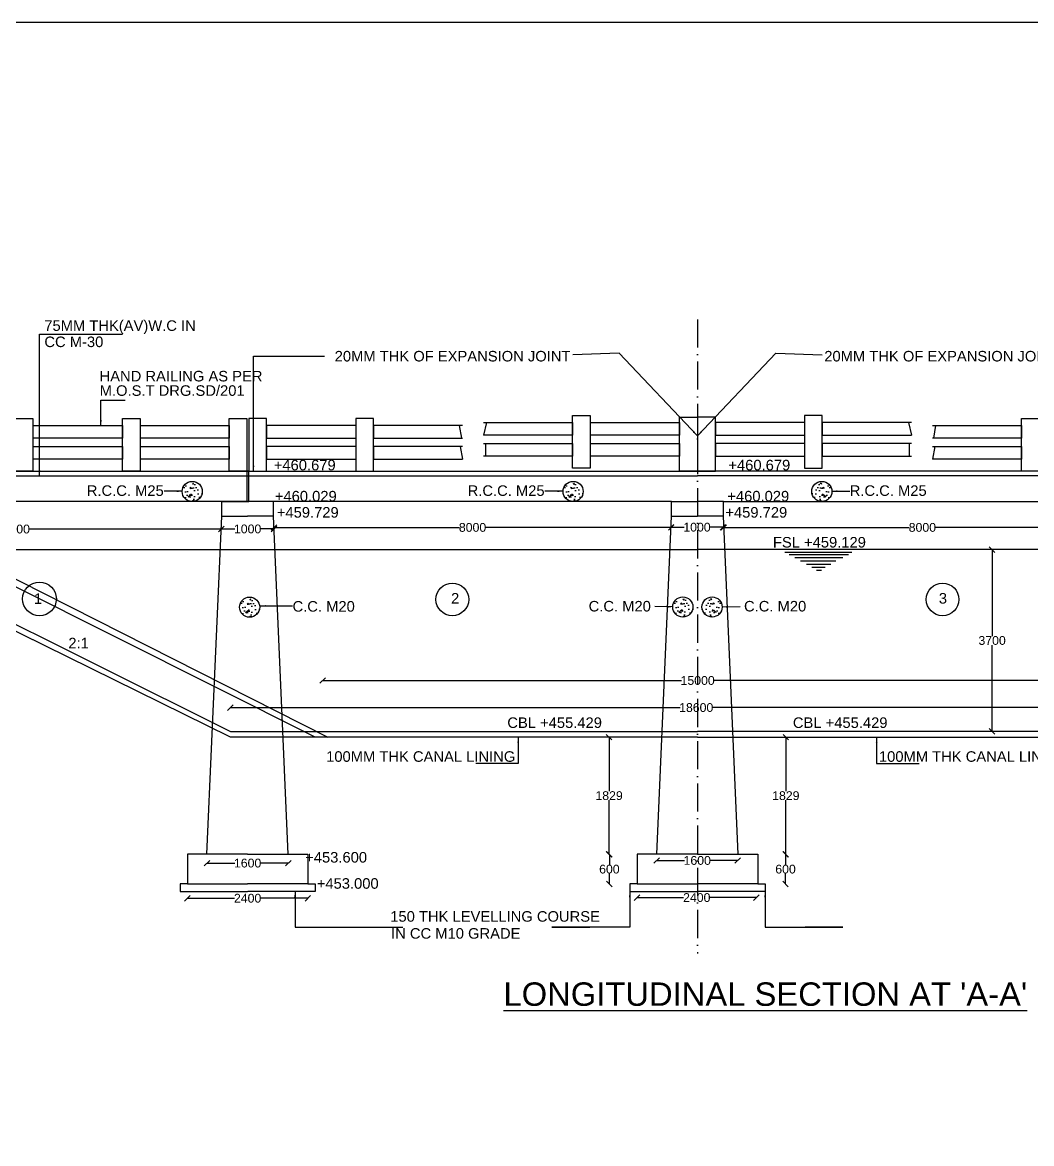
# Model space of a CAD drawing. Header units: millimetres. Extents: x 5124 to 3334266, y 2311 to 45966843.
# Drawn here: x 3279236 to 3296456, y 45947705 to 45966843 of the extents above; entities that cross this region are included whole.
import ezdxf

# ---------------------------------------------------------------- set-up
doc = ezdxf.new("R2010")
doc.units = ezdxf.units.MM
doc.header["$MEASUREMENT"] = 0
doc.linetypes.add('ACAD_ISO10W100', pattern=[18, 12, -3, 0, -3])
for name, color, linetype in [('DIMENSION', 7, 'Continuous'), ('DRAWING', 7, 'Continuous'), ('TEXT', 7, 'Continuous')]:
    doc.layers.add(name, color=color, linetype=linetype)
doc.styles.get("Standard").update_dxf_attribs({"font": 'arial.ttf', "height": 150})
doc.dimstyles.get("Standard").update_dxf_attribs({"dimtxt": 200, "dimasz": 110, "dimexe": 0.18, "dimexo": 0.0625, "dimgap": 0.09, "dimtad": 0, "dimtih": 1, "dimtoh": 1, "dimdec": 0, "dimzin": 0, "dimdsep": 46, "dimtxsty": 'Standard', "dimblk": 'OBLIQUE', "dimcen": 0.09, "dimse1": 1, "dimse2": 1, "dimadec": 0, "dimazin": 0, "dimtfac": 1, "dimtdec": 0, "dimtofl": 0, "dimtmove": 0, "dimatfit": 3, "dimfxl": 1, "dimtolj": 1, "dimtzin": 0, "dimarcsym": 0})

# ---------------------------------------------------------------- blocks, each defined once
blk = doc.blocks.new('_Oblique')
at = {"color": 0, "linetype": 'ByBlock', "lineweight": -2}
blk.add_line((-0.5, -0.5), (0.5, 0.5), dxfattribs=at)
blk = doc.blocks.new('*D30')
at = {"layer": 'Defpoints', "color": 0}
for p in [(3275862, 45958191), (3282629, 45958194), (3282629, 45958194)]:
    blk.add_point(p, dxfattribs=at)
at = {"layer": 'DRAWING', "color": 0, "lineweight": -2}
for p, q in [((3275862, 45958194), (3278907, 45958194)), ((3282629, 45958194), (3279355, 45958194))]:
    blk.add_line(p, q, dxfattribs=at)
at = {"layer": 'DRAWING', "color": 0, "lineweight": -2, "xscale": 95, "yscale": 95, "zscale": 95, "rotation": 180}
blk.add_blockref('_Oblique', (3275862, 45958194), dxfattribs=at)
at = {"layer": 'DRAWING', "color": 0, "lineweight": -2, "xscale": 95, "yscale": 95, "zscale": 95}
blk.add_blockref('_Oblique', (3282629, 45958194), dxfattribs=at)
at = {"layer": 'DRAWING', "color": 0, "insert": (3279131, 45958194), "char_height": 150, "attachment_point": 5}
blk.add_mtext('\\A1;8000', dxfattribs=at)
blk = doc.blocks.new('*D31')
at = {"layer": 'Defpoints', "color": 0}
for p in [(3282629, 45958194), (3283528, 45958196), (3283528, 45958194)]:
    blk.add_point(p, dxfattribs=at)
at = {"layer": 'DRAWING', "color": 0, "lineweight": -2}
for p, q in [((3282629, 45958196), (3282862, 45958196)), ((3283528, 45958196), (3283295, 45958196))]:
    blk.add_line(p, q, dxfattribs=at)
at = {"layer": 'DRAWING', "color": 0, "lineweight": -2, "xscale": 95, "yscale": 95, "zscale": 95, "rotation": 180}
blk.add_blockref('_Oblique', (3282629, 45958196), dxfattribs=at)
at = {"layer": 'DRAWING', "color": 0, "lineweight": -2, "xscale": 95, "yscale": 95, "zscale": 95}
blk.add_blockref('_Oblique', (3283528, 45958196), dxfattribs=at)
at = {"layer": 'DRAWING', "color": 0, "insert": (3283079, 45958196), "char_height": 150, "attachment_point": 5}
blk.add_mtext('\\A1;1000', dxfattribs=at)
blk = doc.blocks.new('*D32')
at = {"layer": 'Defpoints', "color": 0}
for p in [(3283528, 45958194), (3290306, 45958253), (3290306, 45958222)]:
    blk.add_point(p, dxfattribs=at)
at = {"layer": 'DRAWING', "color": 0, "lineweight": -2}
for p, q in [((3283528, 45958222), (3286693, 45958222)), ((3290306, 45958222), (3287141, 45958222))]:
    blk.add_line(p, q, dxfattribs=at)
at = {"layer": 'DRAWING', "color": 0, "lineweight": -2, "xscale": 95, "yscale": 95, "zscale": 95, "rotation": 180}
blk.add_blockref('_Oblique', (3283528, 45958222), dxfattribs=at)
at = {"layer": 'DRAWING', "color": 0, "lineweight": -2, "xscale": 95, "yscale": 95, "zscale": 95}
blk.add_blockref('_Oblique', (3290306, 45958222), dxfattribs=at)
at = {"layer": 'DRAWING', "color": 0, "insert": (3286917, 45958222), "char_height": 150, "attachment_point": 5}
blk.add_mtext('\\A1;8000', dxfattribs=at)
blk = doc.blocks.new('*D36')
at = {"layer": 'Defpoints', "color": 0}
for p in [(3282386, 45952642), (3283772, 45952642), (3283772, 45952492)]:
    blk.add_point(p, dxfattribs=at)
at = {"layer": 'DIMENSION', "color": 0, "lineweight": -2}
for p, q in [((3282386, 45952492), (3282862, 45952492)), ((3283772, 45952492), (3283295, 45952492))]:
    blk.add_line(p, q, dxfattribs=at)
at = {"layer": 'DIMENSION', "color": 0, "lineweight": -2, "xscale": 95, "yscale": 95, "zscale": 95, "rotation": 180}
blk.add_blockref('_Oblique', (3282386, 45952492), dxfattribs=at)
at = {"layer": 'DIMENSION', "color": 0, "lineweight": -2, "xscale": 95, "yscale": 95, "zscale": 95}
blk.add_blockref('_Oblique', (3283772, 45952492), dxfattribs=at)
at = {"layer": 'DIMENSION', "color": 0, "insert": (3283079, 45952492), "char_height": 150, "attachment_point": 5}
blk.add_mtext('\\A1;1600', dxfattribs=at)
blk = doc.blocks.new('*D37')
at = {"layer": 'Defpoints', "color": 0}
for p in [(3282051, 45952136), (3284106, 45952136), (3284106, 45951892)]:
    blk.add_point(p, dxfattribs=at)
at = {"layer": 'DIMENSION', "color": 0, "lineweight": -2}
for p, q in [((3282051, 45951892), (3282854, 45951892)), ((3284106, 45951892), (3283304, 45951892))]:
    blk.add_line(p, q, dxfattribs=at)
at = {"layer": 'DIMENSION', "color": 0, "lineweight": -2, "xscale": 95, "yscale": 95, "zscale": 95, "rotation": 180}
blk.add_blockref('_Oblique', (3282051, 45951892), dxfattribs=at)
at = {"layer": 'DIMENSION', "color": 0, "lineweight": -2, "xscale": 95, "yscale": 95, "zscale": 95}
blk.add_blockref('_Oblique', (3284106, 45951892), dxfattribs=at)
at = {"layer": 'DIMENSION', "color": 0, "insert": (3283079, 45951892), "char_height": 150, "attachment_point": 5}
blk.add_mtext('\\A1;2400', dxfattribs=at)
blk = doc.blocks.new('*D38')
at = {"layer": 'Defpoints', "color": 0}
for p in [(3289252, 45952642), (3289725, 45952642), (3289600, 45952136)]:
    blk.add_point(p, dxfattribs=at)
at = {"layer": 'DIMENSION', "color": 0, "lineweight": -2}
for p, q in [((3289252, 45952642), (3289252, 45952466)), ((3289252, 45952136), (3289252, 45952313))]:
    blk.add_line(p, q, dxfattribs=at)
at = {"layer": 'DIMENSION', "color": 0, "lineweight": -2, "xscale": 95, "yscale": 95, "zscale": 95}
for p, rotation in [((3289252, 45952642), 90), ((3289252, 45952136), 270)]:
    blk.add_blockref('_Oblique', p, dxfattribs=dict(at, rotation=rotation))
at = {"layer": 'DIMENSION', "color": 0, "insert": (3289252, 45952389), "char_height": 150, "attachment_point": 5}
blk.add_mtext('\\A1;600', dxfattribs=at)
blk = doc.blocks.new('*D39')
at = {"layer": 'Defpoints', "color": 0}
for p in [(3289247, 45954643), (3289725, 45954643), (3289725, 45952642)]:
    blk.add_point(p, dxfattribs=at)
at = {"layer": 'DIMENSION', "color": 0, "lineweight": -2}
for p, q in [((3289247, 45954643), (3289247, 45953719)), ((3289247, 45952642), (3289247, 45953566))]:
    blk.add_line(p, q, dxfattribs=at)
at = {"layer": 'DIMENSION', "color": 0, "lineweight": -2, "xscale": 95, "yscale": 95, "zscale": 95}
for p, rotation in [((3289247, 45954643), 90), ((3289247, 45952642), 270)]:
    blk.add_blockref('_Oblique', p, dxfattribs=dict(at, rotation=rotation))
at = {"layer": 'DIMENSION', "color": 0, "insert": (3289247, 45953643), "char_height": 150, "attachment_point": 5}
blk.add_mtext('\\A1;1829', dxfattribs=at)
blk = doc.blocks.new('*D40')
at = {"layer": 'Defpoints', "color": 0}
for p in [(3290060, 45952642), (3291442, 45952631), (3291442, 45952537)]:
    blk.add_point(p, dxfattribs=at)
at = {"layer": 'DIMENSION', "color": 0, "lineweight": -2}
for p, q in [((3290060, 45952537), (3290535, 45952537)), ((3291442, 45952537), (3290968, 45952537))]:
    blk.add_line(p, q, dxfattribs=at)
at = {"layer": 'DIMENSION', "color": 0, "lineweight": -2, "xscale": 95, "yscale": 95, "zscale": 95, "rotation": 180}
blk.add_blockref('_Oblique', (3290060, 45952537), dxfattribs=at)
at = {"layer": 'DIMENSION', "color": 0, "lineweight": -2, "xscale": 95, "yscale": 95, "zscale": 95}
blk.add_blockref('_Oblique', (3291442, 45952537), dxfattribs=at)
at = {"layer": 'DIMENSION', "color": 0, "insert": (3290751, 45952537), "char_height": 150, "attachment_point": 5}
blk.add_mtext('\\A1;1600', dxfattribs=at)
blk = doc.blocks.new('*D41')
at = {"layer": 'Defpoints', "color": 0}
for p in [(3289725, 45952136), (3291760, 45952136), (3291760, 45951903)]:
    blk.add_point(p, dxfattribs=at)
at = {"layer": 'DIMENSION', "color": 0, "lineweight": -2}
for p, q in [((3289725, 45951903), (3290518, 45951903)), ((3291760, 45951903), (3290968, 45951903))]:
    blk.add_line(p, q, dxfattribs=at)
at = {"layer": 'DIMENSION', "color": 0, "lineweight": -2, "xscale": 95, "yscale": 95, "zscale": 95, "rotation": 180}
blk.add_blockref('_Oblique', (3289725, 45951903), dxfattribs=at)
at = {"layer": 'DIMENSION', "color": 0, "lineweight": -2, "xscale": 95, "yscale": 95, "zscale": 95}
blk.add_blockref('_Oblique', (3291760, 45951903), dxfattribs=at)
at = {"layer": 'DIMENSION', "color": 0, "insert": (3290743, 45951903), "char_height": 150, "attachment_point": 5}
blk.add_mtext('\\A1;2400', dxfattribs=at)
blk = doc.blocks.new('*D42')
at = {"layer": 'Defpoints', "color": 0}
for p in [(3298685, 45955147), (3282784, 45954740), (3298685, 45954723)]:
    blk.add_point(p, dxfattribs=at)
at = {"layer": 'DIMENSION', "color": 0, "lineweight": -2}
for p, q in [((3282784, 45955147), (3290459, 45955147)), ((3298685, 45955147), (3291009, 45955147))]:
    blk.add_line(p, q, dxfattribs=at)
at = {"layer": 'DIMENSION', "color": 0, "lineweight": -2, "xscale": 95, "yscale": 95, "zscale": 95, "rotation": 180}
blk.add_blockref('_Oblique', (3282784, 45955147), dxfattribs=at)
at = {"layer": 'DIMENSION', "color": 0, "lineweight": -2, "xscale": 95, "yscale": 95, "zscale": 95}
blk.add_blockref('_Oblique', (3298685, 45955147), dxfattribs=at)
at = {"layer": 'DIMENSION', "color": 0, "insert": (3290734, 45955147), "char_height": 150, "attachment_point": 5}
blk.add_mtext('\\A1;18600', dxfattribs=at)
blk = doc.blocks.new('*D43')
at = {"layer": 'Defpoints', "color": 0}
for p in [(3284361, 45955568), (3297155, 45955612), (3297155, 45955609)]:
    blk.add_point(p, dxfattribs=at)
at = {"layer": 'DIMENSION', "color": 0, "lineweight": -2}
for p, q in [((3284361, 45955609), (3290483, 45955609)), ((3297155, 45955609), (3291033, 45955609))]:
    blk.add_line(p, q, dxfattribs=at)
at = {"layer": 'DIMENSION', "color": 0, "lineweight": -2, "xscale": 95, "yscale": 95, "zscale": 95, "rotation": 180}
blk.add_blockref('_Oblique', (3284361, 45955609), dxfattribs=at)
at = {"layer": 'DIMENSION', "color": 0, "lineweight": -2, "xscale": 95, "yscale": 95, "zscale": 95}
blk.add_blockref('_Oblique', (3297155, 45955609), dxfattribs=at)
at = {"layer": 'DIMENSION', "color": 0, "insert": (3290758, 45955609), "char_height": 150, "attachment_point": 5}
blk.add_mtext('\\A1;15000', dxfattribs=at)
blk = doc.blocks.new('*D44')
at = {"layer": 'Defpoints', "color": 0}
for p in [(3290306, 45958222), (3291188, 45958226), (3291188, 45958222)]:
    blk.add_point(p, dxfattribs=at)
at = {"layer": 'DIMENSION', "color": 0, "lineweight": -2}
for p, q in [((3290306, 45958226), (3290530, 45958226)), ((3291188, 45958226), (3290964, 45958226))]:
    blk.add_line(p, q, dxfattribs=at)
at = {"layer": 'DIMENSION', "color": 0, "lineweight": -2, "xscale": 95, "yscale": 95, "zscale": 95, "rotation": 180}
blk.add_blockref('_Oblique', (3290306, 45958226), dxfattribs=at)
at = {"layer": 'DIMENSION', "color": 0, "lineweight": -2, "xscale": 95, "yscale": 95, "zscale": 95}
blk.add_blockref('_Oblique', (3291188, 45958226), dxfattribs=at)
at = {"layer": 'DIMENSION', "color": 0, "insert": (3290747, 45958226), "char_height": 150, "attachment_point": 5}
blk.add_mtext('\\A1;1000', dxfattribs=at)
blk = doc.blocks.new('*D56')
at = {"layer": 'Defpoints', "color": 0}
for p in [(3291204, 45958253), (3291204, 45958222), (3297982, 45958194)]:
    blk.add_point(p, dxfattribs=at)
at = {"layer": 'DRAWING', "color": 0, "lineweight": -2}
for p, q in [((3291204, 45958222), (3294369, 45958222)), ((3297982, 45958222), (3294817, 45958222))]:
    blk.add_line(p, q, dxfattribs=at)
at = {"layer": 'DRAWING', "color": 0, "lineweight": -2, "xscale": 95, "yscale": 95, "zscale": 95, "rotation": 180}
blk.add_blockref('_Oblique', (3291204, 45958222), dxfattribs=at)
at = {"layer": 'DRAWING', "color": 0, "lineweight": -2, "xscale": 95, "yscale": 95, "zscale": 95}
blk.add_blockref('_Oblique', (3297982, 45958222), dxfattribs=at)
at = {"layer": 'DRAWING', "color": 0, "insert": (3294593, 45958222), "char_height": 150, "attachment_point": 5}
blk.add_mtext('\\A1;8000', dxfattribs=at)
blk = doc.blocks.new('*D61')
at = {"layer": 'Defpoints', "color": 0}
for p in [(3291785, 45952642), (3292258, 45952642), (3291910, 45952136)]:
    blk.add_point(p, dxfattribs=at)
at = {"layer": 'DIMENSION', "color": 0, "lineweight": -2}
for p, q in [((3292258, 45952642), (3292258, 45952466)), ((3292258, 45952136), (3292258, 45952313))]:
    blk.add_line(p, q, dxfattribs=at)
at = {"layer": 'DIMENSION', "color": 0, "lineweight": -2, "xscale": 95, "yscale": 95, "zscale": 95}
for p, rotation in [((3292258, 45952642), 90), ((3292258, 45952136), 270)]:
    blk.add_blockref('_Oblique', p, dxfattribs=dict(at, rotation=rotation))
at = {"layer": 'DIMENSION', "color": 0, "insert": (3292258, 45952389), "char_height": 150, "attachment_point": 5}
blk.add_mtext('\\A1;600', dxfattribs=at)
blk = doc.blocks.new('*D62')
at = {"layer": 'Defpoints', "color": 0}
for p in [(3289725, 45954643), (3292263, 45954643), (3291785, 45952642)]:
    blk.add_point(p, dxfattribs=at)
at = {"layer": 'DIMENSION', "color": 0, "lineweight": -2}
for p, q in [((3292263, 45954643), (3292263, 45953719)), ((3292263, 45952642), (3292263, 45953566))]:
    blk.add_line(p, q, dxfattribs=at)
at = {"layer": 'DIMENSION', "color": 0, "lineweight": -2, "xscale": 95, "yscale": 95, "zscale": 95}
for p, rotation in [((3292263, 45954643), 90), ((3292263, 45952642), 270)]:
    blk.add_blockref('_Oblique', p, dxfattribs=dict(at, rotation=rotation))
at = {"layer": 'DIMENSION', "color": 0, "insert": (3292263, 45953643), "char_height": 150, "attachment_point": 5}
blk.add_mtext('\\A1;1829', dxfattribs=at)
blk = doc.blocks.new('*D72')
at = {"layer": 'Defpoints', "color": 0}
for p in [(3295772, 45957843), (3295783, 45957843), (3295354, 45954740)]:
    blk.add_point(p, dxfattribs=at)
at = {"layer": 'DIMENSION', "color": 0, "lineweight": -2}
for p, q in [((3295783, 45957843), (3295783, 45956368)), ((3295783, 45954740), (3295783, 45956215))]:
    blk.add_line(p, q, dxfattribs=at)
at = {"layer": 'DIMENSION', "color": 0, "lineweight": -2, "xscale": 95, "yscale": 95, "zscale": 95}
for p, rotation in [((3295783, 45957843), 90), ((3295783, 45954740), 270)]:
    blk.add_blockref('_Oblique', p, dxfattribs=dict(at, rotation=rotation))
at = {"layer": 'DIMENSION', "color": 0, "insert": (3295783, 45956292), "char_height": 150, "attachment_point": 5}
blk.add_mtext('\\A1;3700', dxfattribs=at)

msp = doc.modelspace()

# ---------------------------------------------------------------- hatches: boundary and pattern name
at = {"layer": 'DRAWING'}
h = msp.add_hatch(dxfattribs=at)
h.set_pattern_fill('AR-CONC', color=256, scale=30)
h.set_pattern_definition([(50, (160631.27, 3612.44), (215.1780548, -18.8256405), [22.5, -247.5]), (355, (160631.27, 3612.44), (-41.6254001, 225.6576401), [18, -198]), (100.45144446, (160649.2, 3610.87), (173.552654, 206.8319973), [19.1220576, -210.3426336]), (46.1842, (160631.27, 3672.44), (320.1723992, -49.6557842), [33.75, -371.25]), (96.6356355, (160657.95, 3668.3), (280.3985837, 292.2355802), [28.6831026, -315.514128]), (351.184164, (160631.27, 3672.44), (280.3985835, 292.23558), [27, -297.0000003]), (21, (160661.27, 3657.44), (179.07211564, -120.7856672), [22.5, -247.5]), (326, (160661.27, 3657.44), (72.9945996, 217.5450135), [18, -198]), (71.45144474, (160676.19, 3647.37), (252.066713, 96.7593458), [19.122057, -210.3426336]), (37.5, (160631.27, 3612.44), (3.6479566, 99.86815615), [0, -195.6, 0, -201, 0, -198.75]), (7.5, (160631.27, 3612.44), (78.92086123, 118.32351356), [0, -114.6, 0, -191.1, 0, -75.75]), (327.5, (160564.37, 3612.44), (160.14673085, -6.76646152), [0, -75, 0, -234, 0, -310.5]), (317.5, (160534.37, 3612.44), (174.9558508, 30.0314947), [0, -97.5, 0, -155.4, 0, -220.5])])
h.paths.add_polyline_path([(3282305.8, 45958837.2, 1), (3281961.8, 45958837.2, 1)])
h = msp.add_hatch(dxfattribs=at)
h.set_pattern_fill('AR-CONC', color=256, scale=30)
h.set_pattern_definition([(50, (167130.1, 3612.44), (215.1780548, -18.8256405), [22.5, -247.5]), (355, (167130.1, 3612.44), (-41.6254001, 225.6576401), [18, -198]), (100.45144446, (167148.03, 3610.87), (173.552654, 206.8319973), [19.1220576, -210.3426336]), (46.1842, (167130.1, 3672.44), (320.1723992, -49.6557842), [33.75, -371.25]), (96.6356355, (167156.78, 3668.3), (280.3985837, 292.2355802), [28.6831026, -315.514128]), (351.184164, (167130.1, 3672.44), (280.3985835, 292.23558), [27, -297.0000003]), (21, (167160.1, 3657.44), (179.07211564, -120.7856672), [22.5, -247.5]), (326, (167160.1, 3657.44), (72.9945996, 217.5450135), [18, -198]), (71.45144474, (167175.02, 3647.37), (252.066713, 96.7593458), [19.122057, -210.3426336]), (37.5, (167130.096, 3612.44), (3.6479566, 99.86815615), [0, -195.6, 0, -201, 0, -198.75]), (7.5, (167130.1, 3612.44), (78.92086123, 118.32351356), [0, -114.6, 0, -191.1, 0, -75.75]), (327.5, (167063.196, 3612.44), (160.14673085, -6.76646152), [0, -75, 0, -234, 0, -310.5]), (317.5, (167033.2, 3612.44), (174.9558508, 30.0314947), [0, -97.5, 0, -155.4, 0, -220.5])])
h.paths.add_polyline_path([(3288804.6, 45958837.2, 1), (3288460.7, 45958837.2, 1)])
h = msp.add_hatch(dxfattribs=at)
h.set_pattern_fill('AR-CONC', color=256, scale=30)
h.set_pattern_definition([(130, (6414379.86, 3612.44), (-215.1780548, -18.8256405), [22.5, -247.5]), (185, (6414379.86, 3612.44), (41.6254001, 225.6576401), [18, -198]), (79.54855554, (6414361.93, 3610.87), (-173.552654, 206.8319973), [19.1220576, -210.3426336]), (133.8158, (6414379.86, 3672.44), (-320.1723992, -49.6557842), [33.75, -371.25]), (83.3643645, (6414353.18, 3668.3), (-280.3985837, 292.2355802), [28.6831026, -315.514128]), (188.815836, (6414379.86, 3672.44), (-280.3985835, 292.23558), [27, -297.0000003]), (159, (6414349.86, 3657.44), (-179.07211564, -120.7856672), [22.5, -247.5]), (214, (6414349.86, 3657.44), (-72.9945996, 217.5450135), [18, -198]), (108.54855526, (6414334.94, 3647.37), (-252.066713, 96.7593458), [19.122057, -210.3426336]), (142.5, (6414379.86, 3612.44), (-3.6479566, 99.86815615), [0, -195.6, 0, -201, 0, -198.75]), (172.5, (6414379.86, 3612.44), (-78.92086123, 118.32351356), [0, -114.6, 0, -191.1, 0, -75.75]), (212.5, (6414446.76, 3612.44), (-160.14673085, -6.76646152), [0, -75, 0, -234, 0, -310.5]), (222.5, (6414476.76, 3612.44), (-174.9558508, 30.0314947), [0, -97.5, 0, -155.4, 0, -220.5])])
h.paths.add_polyline_path([(3293049.3, 45958837.2, 1), (3292705.3, 45958837.2, 1)])
h = msp.add_hatch(dxfattribs=at)
h.set_pattern_fill('AR-CONC', color=256, scale=30)
h.set_pattern_definition([(50, (161610.48, 1636.45), (215.1780548, -18.8256405), [22.5, -247.5]), (355, (161610.48, 1636.45), (-41.6254001, 225.6576401), [18, -198]), (100.45144446, (161628.41, 1634.88), (173.552654, 206.8319973), [19.1220576, -210.3426336]), (46.1842, (161610.48, 1696.45), (320.1723992, -49.6557842), [33.75, -371.25]), (96.6356355, (161637.16, 1692.3), (280.3985837, 292.2355802), [28.6831026, -315.514128]), (351.184164, (161610.48, 1696.45), (280.3985835, 292.23558), [27, -297.0000003]), (21, (161640.48, 1681.45), (179.07211564, -120.7856672), [22.5, -247.5]), (326, (161640.48, 1681.45), (72.9945996, 217.5450135), [18, -198]), (71.45144474, (161655.4, 1671.38), (252.066713, 96.7593458), [19.122057, -210.3426336]), (37.5, (161610.48, 1636.446), (3.6479566, 99.86815615), [0, -195.6, 0, -201, 0, -198.75]), (7.5, (161610.48, 1636.45), (78.92086123, 118.32351356), [0, -114.6, 0, -191.1, 0, -75.75]), (327.5, (161543.58, 1636.446), (160.14673085, -6.76646152), [0, -75, 0, -234, 0, -310.5]), (317.5, (161513.58, 1636.45), (174.9558508, 30.0314947), [0, -97.5, 0, -155.4, 0, -220.5])])
h.paths.add_polyline_path([(3283285, 45956861.2, 1), (3282941, 45956861.2, 1)])
h = msp.add_hatch(dxfattribs=at)
h.set_pattern_fill('AR-CONC', color=256, scale=30)
h.set_pattern_definition([(50, (169003.4, 1639.26), (215.1780548, -18.8256405), [22.5, -247.5]), (355, (169003.4, 1639.26), (-41.6254001, 225.6576401), [18, -198]), (100.45144446, (169021.33, 1637.7), (173.552654, 206.8319973), [19.1220576, -210.3426336]), (46.1842, (169003.4, 1699.26), (320.1723992, -49.6557842), [33.75, -371.25]), (96.6356355, (169030.08, 1695.13), (280.3985837, 292.2355802), [28.6831026, -315.514128]), (351.184164, (169003.4, 1699.26), (280.3985835, 292.23558), [27, -297.0000003]), (21, (169033.4, 1684.26), (179.07211564, -120.7856672), [22.5, -247.5]), (326, (169033.4, 1684.26), (72.9945996, 217.5450135), [18, -198]), (71.45144474, (169048.32, 1674.2), (252.066713, 96.7593458), [19.122057, -210.3426336]), (37.5, (169003.394, 1639.26), (3.6479566, 99.86815615), [0, -195.6, 0, -201, 0, -198.75]), (7.5, (169003.39, 1639.26), (78.92086123, 118.32351356), [0, -114.6, 0, -191.1, 0, -75.75]), (327.5, (168936.494, 1639.26), (160.14673085, -6.76646152), [0, -75, 0, -234, 0, -310.5]), (317.5, (168906.5, 1639.26), (174.9558508, 30.0314947), [0, -97.5, 0, -155.4, 0, -220.5])])
h.paths.add_polyline_path([(3290677.9, 45956864, 1), (3290334, 45956864, 1)])
h = msp.add_hatch(dxfattribs=at)
h.set_pattern_fill('AR-CONC', color=256, scale=30)
h.set_pattern_definition([(130, (6412506.56, 1639.26), (-215.1780548, -18.8256405), [22.5, -247.5]), (185, (6412506.56, 1639.26), (41.6254001, 225.6576401), [18, -198]), (79.54855554, (6412488.63, 1637.7), (-173.552654, 206.8319973), [19.1220576, -210.3426336]), (133.8158, (6412506.56, 1699.26), (-320.1723992, -49.6557842), [33.75, -371.25]), (83.3643645, (6412479.88, 1695.13), (-280.3985837, 292.2355802), [28.6831026, -315.514128]), (188.815836, (6412506.56, 1699.26), (-280.3985835, 292.23558), [27, -297.0000003]), (159, (6412476.56, 1684.26), (-179.07211564, -120.7856672), [22.5, -247.5]), (214, (6412476.56, 1684.26), (-72.9945996, 217.5450135), [18, -198]), (108.54855526, (6412461.64, 1674.2), (-252.066713, 96.7593458), [19.122057, -210.3426336]), (142.5, (6412506.56, 1639.26), (-3.6479566, 99.86815615), [0, -195.6, 0, -201, 0, -198.75]), (172.5, (6412506.56, 1639.26), (-78.92086123, 118.32351356), [0, -114.6, 0, -191.1, 0, -75.75]), (212.5, (6412573.46, 1639.26), (-160.14673085, -6.76646152), [0, -75, 0, -234, 0, -310.5]), (222.5, (6412603.46, 1639.26), (-174.9558508, 30.0314947), [0, -97.5, 0, -155.4, 0, -220.5])])
h.paths.add_polyline_path([(3291176, 45956864, 1), (3290832, 45956864, 1)])

# ---------------------------------------------------------------- linework, layer by layer
for points in [[(3334266.2, 45966842.9), (3258491.6, 45966842.9), (3258491.6, 45925835.8), (3334266.2, 45925835.8)], [(3288624.1, 45960135.6), (3288926.8, 45960135.6), (3288926.8, 45959234), (3288624.1, 45959234)], [(3290755, 45959182.3), (3290447, 45959182.3), (3290447, 45960106.2), (3290755, 45960106.2)], [(3290755, 45959182.3), (3291062.9, 45959182.3), (3291062.9, 45960106.2), (3290755, 45960106.2)], [(3292885.9, 45960135.6), (3292583.2, 45960135.6), (3292583.2, 45959234), (3292885.9, 45959234)], [(3279110, 45960083.9), (3279412.7, 45960083.9), (3279412.7, 45959182.3), (3279110, 45959182.3)], [(3280942.3, 45960083.9), (3281245, 45960083.9), (3281245, 45959182.3), (3280942.3, 45959182.3)], [(3282765.3, 45960083.9), (3283067.9, 45960083.9), (3283067.9, 45959182.3), (3282765.3, 45959182.3)], [(3283402.6, 45960083.9), (3283099.9, 45960083.9), (3283099.9, 45959182.3), (3283402.6, 45959182.3)], [(3285225.5, 45960083.9), (3284922.8, 45960083.9), (3284922.8, 45959182.3), (3285225.5, 45959182.3)], [(3296284.4, 45960083.9), (3296587.1, 45960083.9), (3296587.1, 45959182.3), (3296284.4, 45959182.3)], [(3283099.9, 45959182.3), (3283067.9, 45959182.3), (3283067.9, 45958665.2), (3283099.9, 45958665.2)]]:
    msp.add_lwpolyline(points, close=True, dxfattribs=at)
at = {"layer": 'DRAWING', "linetype": 'ACAD_ISO10W100', "ltscale": 40}
for points in [[(3290753, 45961774.6), (3290753, 45953032.1)], [(3290753, 45961774.6), (3290753, 45950948.3)], [(3290756.9, 45961774.6), (3290756.9, 45953032.1)], [(3290756.9, 45961774.6), (3290756.9, 45950948.3)]]:
    msp.add_lwpolyline(points, dxfattribs=at)
at = {"layer": 'DRAWING'}
for points in [[(3279412.7, 45959963.5), (3280942.3, 45959963.5), (3280942.3, 45959748.1), (3279412.7, 45959748.1)], [(3281245, 45959963.5), (3282765.3, 45959963.5), (3282765.3, 45959748.1), (3281245, 45959748.1)], [(3284922.8, 45959963.5), (3283402.6, 45959963.5), (3283402.6, 45959748.1), (3284922.8, 45959748.1)], [(3286745.8, 45959963.5), (3285225.5, 45959963.5), (3285225.5, 45959748.1), (3286745.8, 45959748.1)], [(3286690.5, 45959963.5), (3286729.5, 45959748.1)], [(3287103.8, 45960015.3), (3288624.1, 45960015.3), (3288624.1, 45959799.8), (3287103.8, 45959799.8)], [(3287156.3, 45960015.3), (3287103.8, 45959799.8)], [(3288926.8, 45960015.3), (3290447, 45960015.3), (3290447, 45959799.8), (3288926.8, 45959799.8)], [(3292583.2, 45960015.3), (3291062.9, 45960015.3), (3291062.9, 45959799.8), (3292583.2, 45959799.8)], [(3294406.2, 45960015.3), (3292885.9, 45960015.3), (3292885.9, 45959799.8), (3294406.2, 45959799.8)], [(3294353.6, 45960015.3), (3294406.2, 45959799.8)], [(3294764.1, 45959963.5), (3296284.4, 45959963.5), (3296284.4, 45959748.1), (3294764.1, 45959748.1)], [(3294819.4, 45959963.5), (3294780.5, 45959748.1)], [(3279412.7, 45959601.3), (3280942.3, 45959601.3), (3280942.3, 45959385.8), (3279412.7, 45959385.8)], [(3281245, 45959601.3), (3282765.3, 45959601.3), (3282765.3, 45959385.8), (3281245, 45959385.8)], [(3284922.8, 45959601.3), (3283402.6, 45959601.3), (3283402.6, 45959385.8), (3284922.8, 45959385.8)], [(3286745.8, 45959601.3), (3285225.5, 45959601.3), (3285225.5, 45959385.8), (3286745.8, 45959385.8)], [(3286705.7, 45959601.3), (3286745.8, 45959385.8)], [(3287103.8, 45959653), (3288624.1, 45959653), (3288624.1, 45959437.6), (3287103.8, 45959437.6)], [(3287139.6, 45959653), (3287139.6, 45959437.6)], [(3288926.8, 45959653), (3290447, 45959653), (3290447, 45959437.6), (3288926.8, 45959437.6)], [(3292583.2, 45959653), (3291062.9, 45959653), (3291062.9, 45959437.6), (3292583.2, 45959437.6)], [(3294406.2, 45959653), (3292885.9, 45959653), (3292885.9, 45959437.6), (3294406.2, 45959437.6)], [(3294370.4, 45959653), (3294370.4, 45959437.6)], [(3294764.1, 45959601.3), (3296284.4, 45959601.3), (3296284.4, 45959385.8), (3294764.1, 45959385.8)], [(3294804.2, 45959601.3), (3294764.1, 45959385.8)], [(3275601.9, 45959182.3), (3290755, 45959182.3)], [(3305908.1, 45959182.3), (3290755, 45959182.3)], [(3275380.9, 45958665.2), (3275380.9, 45959100.4), (3290753, 45959100.4)], [(3306129, 45958665.2), (3306129, 45959100.4), (3290756.9, 45959100.4)], [(3290313.1, 45958665.2), (3275380.9, 45958665.2)], [(3282638.7, 45958416), (3282638.7, 45958665.2), (3283078.7, 45958665.2)], [(3283518.6, 45958416), (3283518.6, 45958665.2), (3283078.7, 45958665.2)], [(3290313.1, 45958416), (3290313.1, 45958665.2), (3290753, 45958665.2)], [(3291196.9, 45958416), (3291196.9, 45958665.2), (3290756.9, 45958665.2)], [(3291196.9, 45958665.2), (3306129, 45958665.2)], [(3282385.7, 45952642.2), (3282638.7, 45958416), (3283078.7, 45958416)], [(3283771.6, 45952642.2), (3283518.6, 45958416), (3283078.7, 45958416)], [(3290060.1, 45952642.2), (3290313.1, 45958416), (3290753, 45958416)], [(3291449.9, 45952642.2), (3291196.9, 45958416), (3290756.9, 45958416)], [(3284232.2, 45954642.9), (3277400.5, 45958068.8), (3277094.9, 45958068.8), (3277094.9, 45958203.5), (3277409.4, 45958203.5), (3284445.9, 45954642.9)], [(3290753, 45954642.9), (3282784.9, 45954642.9), (3276041.6, 45957967.4), (3275701.9, 45957967.4), (3275701.9, 45958121), (3276005.8, 45958121), (3282783.9, 45954740.1), (3290753, 45954740.1)], [(3290756.9, 45954642.9), (3298725, 45954642.9), (3305468.4, 45957967.4), (3305808.1, 45957967.4), (3305808.1, 45958121), (3305504.2, 45958121), (3298726, 45954740.1), (3290756.9, 45954740.1)], [(3276563, 45957843), (3290753, 45957843)], [(3304946.9, 45957843), (3290756.9, 45957843)], [(3292243.6, 45957801.2), (3293390.8, 45957801.2)], [(3292319.4, 45957759.3), (3293332.7, 45957759.3)], [(3292416.8, 45957710.7), (3293235.3, 45957710.7)], [(3292514.2, 45957654.2), (3293119, 45957654.2)], [(3292617.9, 45957596.1), (3293031.1, 45957596.1)], [(3292704.3, 45957545.9), (3292935.2, 45957545.9)], [(3292786, 45957495.6), (3292872.4, 45957495.6)], [(3283078.7, 45952642.2), (3282050.9, 45952642.2), (3282050.9, 45952136.4), (3283078.7, 45952136.4)], [(3283078.7, 45952642.2), (3284106.4, 45952642.2), (3284106.4, 45952136.4), (3283078.7, 45952136.4)], [(3290753, 45952642.2), (3289725.2, 45952642.2), (3289725.2, 45952136.4), (3290753, 45952136.4)], [(3290756.9, 45952642.2), (3291784.7, 45952642.2), (3291784.7, 45952136.4), (3290756.9, 45952136.4)], [(3282050.9, 45952136.4), (3281925.9, 45952136.4), (3281925.9, 45952005.3), (3283077.3, 45952005.3)], [(3284106.4, 45952136.4), (3284231.4, 45952136.4), (3284231.4, 45952005.3), (3283080, 45952005.3)], [(3289725.2, 45952136.4), (3289600.3, 45952136.4), (3289600.3, 45952005.3), (3290751.7, 45952005.3)], [(3291784.7, 45952136.4), (3291909.7, 45952136.4), (3291909.7, 45952005.3), (3290758.3, 45952005.3)]]:
    msp.add_lwpolyline(points, dxfattribs=at)
for centre, radius in [((3282133.8, 45958837.2), 172), ((3288632.6, 45958837.2), 172), ((3292877.3, 45958837.2), 172), ((3279527.3, 45957002.2), 287.4), ((3286572.2, 45956994.1), 278.8), ((3294937.7, 45956994.1), 278.8), ((3283113, 45956861.2), 172), ((3290505.9, 45956864), 172), ((3291004, 45956864), 172)]:
    msp.add_circle(centre, radius, dxfattribs=at)

# ---------------------------------------------------------------- texts
for s, p in [('75MM THK(AV)W.C IN', (3279609.6, 45961577.3)), ('CC M-30', (3279610.7, 45961300.9)), ('20MM THK OF EXPANSION JOINT', (3284564.7, 45961055.5)), ('20MM THK OF EXPANSION JOINT', (3292919.1, 45961055.5)), ('HAND RAILING AS PER ', (3280552.5, 45960714.8)), ('M.O.S.T DRG.SD/201', (3280554.9, 45960468.8)), ('+460.679', (3283525.6, 45959196.6)), ('+460.679', (3291282.7, 45959196.6)), ('R.C.C. M25  ', (3280334.5, 45958760.8)), ('R.C.C. M25  ', (3286833.4, 45958760.8)), ('R.C.C. M25  ', (3293353.5, 45958760.8)), ('+460.029', (3283543.6, 45958665.9)), ('+460.029', (3291264.7, 45958665.9)), ('+459.729', (3283577.2, 45958389.6)), ('+459.729', (3291231.1, 45958389.6)), ('FSL +459.129', (3292042.9, 45957879.2)), ('1', (3279433.7, 45956916.7)), ('2', (3286550.4, 45956922.5)), ('3', (3294874, 45956922.5)), ('C.C. M20', (3283845.8, 45956784.8)), ('C.C. M20', (3288898, 45956787.6)), ('C.C. M20', (3291549.5, 45956787.6)), ('2:1', (3280019.4, 45956158)), ('CBL +455.429', (3287510.3, 45954799.6)), ('CBL +455.429', (3292383.3, 45954799.6)), ('100MM THK CANAL LINING', (3284418.9, 45954221.7)), ('100MM THK CANAL LINING', (3293851.5, 45954221.7)), ('+453.600', (3284061.3, 45952501.5)), ('+453.000', (3284259.1, 45952055)), ('150 THK LEVELLING COURSE', (3285513.2, 45951492.2)), ('IN CC M10 GRADE', (3285526.9, 45951202.3))]:
    msp.add_text(s, height=180, dxfattribs=at).set_placement(p)
at = {"layer": 'TEXT'}
msp.add_text("%%ULONGITUDINAL SECTION AT 'A-A'", height=400, dxfattribs=at).set_placement((3287444.8, 45950056.1))

# ---------------------------------------------------------------- dimensions: what is measured, and where the dimension line sits
at = {"layer": 'DIMENSION'}
for base, p1, p2, text, picture, middle in [((3291188.1, 45958225.5), (3290306, 45958221.8), (3291188.1, 45958221.8), '1000', '*D44', (3290747, 45958225.5)), ((3297154.8, 45955608.7), (3284361, 45955567.7), (3297154.8, 45955612.4), '15000', '*D43', (3290757.9, 45955608.7)), ((3298684.8, 45955147), (3282783.9, 45954740.1), (3298684.8, 45954723.1), '18600', '*D42', (3290734.4, 45955147)), ((3283771.6, 45952491.9), (3282385.7, 45952642.2), (3283771.6, 45952642.2), '1600', '*D36', (3283078.7, 45952491.9)), ((3291442.5, 45952537.5), (3290060.1, 45952642.2), (3291442.5, 45952631.4), '1600', '*D40', (3290751.3, 45952537.5)), ((3284106.4, 45951892.2), (3282050.9, 45952136.4), (3284106.4, 45952136.4), '2400', '*D37', (3283078.7, 45951892.2)), ((3291760, 45951903.1), (3289725.2, 45952136.4), (3291760, 45952136.4), '2400', '*D41', (3290742.6, 45951903.1))]:
    dim = msp.add_linear_dim(base=base, p1=p1, p2=p2, text=text, dimstyle='Standard', override={"dimasz": 95, "dimarcsym": 1}, dxfattribs=at)
    dim.commit()
    dim.dimension.update_dxf_attribs({"geometry": picture, "text_midpoint": middle})
for base, p1, p2, text, picture, middle in [((3295783.4, 45957843), (3295354.4, 45954740.1), (3295772.4, 45957843), '3700', '*D72', (3295783.4, 45956291.5)), ((3289247.2, 45954642.9), (3289725.2, 45952642.2), (3289725.2, 45954642.9), '1829', '*D39', (3289247.2, 45953642.5)), ((3292262.7, 45954642.9), (3291784.7, 45952642.2), (3289725.2, 45954642.9), '1829', '*D62', (3292262.7, 45953642.5)), ((3289251.8, 45952642.2), (3289600.3, 45952136.4), (3289725.2, 45952642.2), '600', '*D38', (3289251.8, 45952389.3)), ((3292258.2, 45952642.2), (3291909.7, 45952136.4), (3291784.7, 45952642.2), '600', '*D61', (3292258.2, 45952389.3))]:
    dim = msp.add_linear_dim(base=base, p1=p1, p2=p2, angle=90, text=text, dimstyle='Standard', override={"dimasz": 95, "dimarcsym": 1}, dxfattribs=at)
    dim.commit()
    dim.dimension.update_dxf_attribs({"geometry": picture, "text_midpoint": middle})
at = {"layer": 'DRAWING'}
dim = msp.add_linear_dim(base=(3282629, 45958194.5), p1=(3275861.6, 45958191), p2=(3282629, 45958194.5), text='8000', dimstyle='Standard', override={"dimasz": 95, "dimarcsym": 1}, dxfattribs=at)
dim.commit()
dim.dimension.update_dxf_attribs({"geometry": '*D30', "text_midpoint": (3279130.9, 45958194.5), "dimtype": 160})
for base, p1, p2, text, picture, middle in [((3283528.3, 45958196.1), (3282629, 45958194.5), (3283528.3, 45958194.5), '1000', '*D31', (3283078.7, 45958196.1)), ((3290306, 45958221.8), (3283528.3, 45958194.5), (3290306, 45958253.3), '8000', '*D32', (3286917.1, 45958221.8))]:
    dim = msp.add_linear_dim(base=base, p1=p1, p2=p2, text=text, dimstyle='Standard', override={"dimasz": 95, "dimarcsym": 1}, dxfattribs=at)
    dim.commit()
    dim.dimension.update_dxf_attribs({"geometry": picture, "text_midpoint": middle})
dim = msp.add_linear_dim(base=(3291204, 45958221.8), p1=(3297981.7, 45958194.5), p2=(3291204, 45958253.3), angle=180, text='8000', dimstyle='Standard', override={"dimasz": 95, "dimarcsym": 1}, dxfattribs=at)
dim.commit()
dim.dimension.update_dxf_attribs({"geometry": '*D56', "text_midpoint": (3294592.8, 45958221.8)})

# ---------------------------------------------------------------- leaders
for points in [[(3279527.9, 45959100.4), (3279527.9, 45961523.7), (3280941.3, 45961523.7)], [(3283178.4, 45959182.3), (3283178.4, 45961146), (3284390.8, 45961146)], [(3290753, 45959786.3), (3289417.5, 45961197.6), (3288627.4, 45961167.5)], [(3290756.9, 45959786.3), (3292092.5, 45961197.6), (3292882.5, 45961167.5)], [(3280574.5, 45959963.5), (3280574.5, 45960393.6), (3280989, 45960393.6)], [(3281961.8, 45958839), (3281653.5, 45958843.7)], [(3288460.7, 45958839), (3288152.3, 45958843.7)], [(3293049.3, 45958839), (3293357.7, 45958843.7)], [(3283299.8, 45956881.9), (3283841.9, 45956881.9)], [(3290334, 45956865.8), (3290025.6, 45956870.5)], [(3291176, 45956865.8), (3291484.4, 45956870.5)], [(3287697, 45954642.9), (3287697, 45954192.8), (3286972.4, 45954192.8)], [(3293813, 45954642.9), (3293813, 45954192.8), (3294537.5, 45954192.8)], [(3283888.1, 45952005.3), (3283888.1, 45951400.4), (3285727.9, 45951400.4)], [(3289600.3, 45952005.3), (3289600.3, 45951400.4), (3288272.5, 45951400.4), (3288919.3, 45951400.4)], [(3291909.7, 45952005.3), (3291909.7, 45951400.4), (3293237.4, 45951400.4), (3292590.6, 45951400.4)]]:
    msp.add_leader(points, dimstyle='Standard', override={"dimasz": 95, "dimgap": 0.09, "dimtad": 0, "dimarcsym": 1}, dxfattribs=at)

doc.saveas('drawing.dxf')
